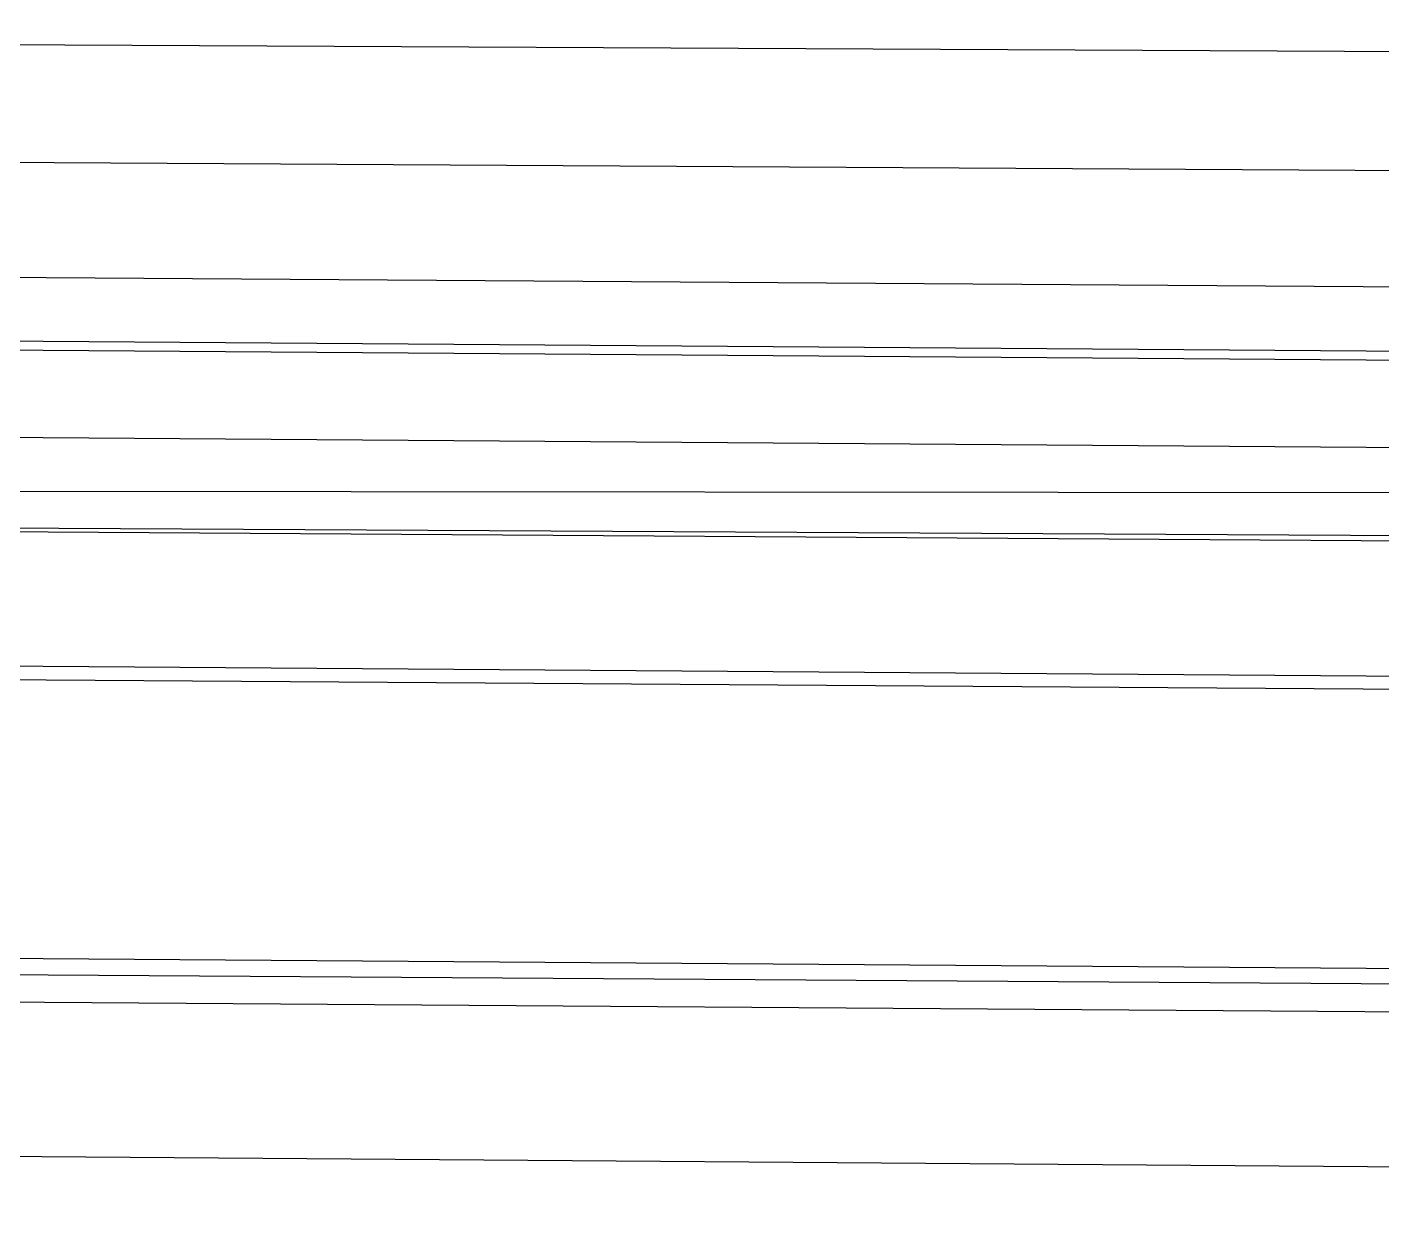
# Model space of a CAD drawing. Header units: millimetres. Extents: x 245 to 515, y 87 to 339.
# Drawn here: x 345.3 to 361.29, y 235.28 to 249.21 of the extents above; entities that cross this region are included whole.
import ezdxf

# ---------------------------------------------------------------- set-up
doc = ezdxf.new("R2010")
doc.units = ezdxf.units.MM
doc.layers.add('çziigi', color=10, linetype='Continuous')

msp = doc.modelspace()

# ---------------------------------------------------------------- linework, layer by layer
at = {"layer": 'çziigi'}
for p, q in [((302.301, 249.214), (430.184, 248.595)), ((432.344, 247.107), (299.858, 247.879)), ((297.493, 246.585), (434.218, 245.657)), ((299.997, 245.836), (427.614, 244.917)), ((429.35, 244.794), (301.786, 245.713)), ((293.001, 244.767), (427.632, 243.758)), ((436.375, 243.659), (301.733, 243.77)), ((294.396, 243.586), (427.674, 242.85)), ((435.01, 242.666), (301.623, 243.546)), ((295.76, 242.046), (427.637, 241.066)), ((433.483, 240.906), (301.763, 241.811)), ((295.94, 238.589), (427.641, 237.629)), ((433.979, 237.449), (301.755, 238.319)), ((295.586, 238.067), (427.67, 237.124)), ((295.956, 236.254), (427.669, 235.284))]:
    msp.add_line(p, q, dxfattribs=at)

doc.saveas('drawing.dxf')
